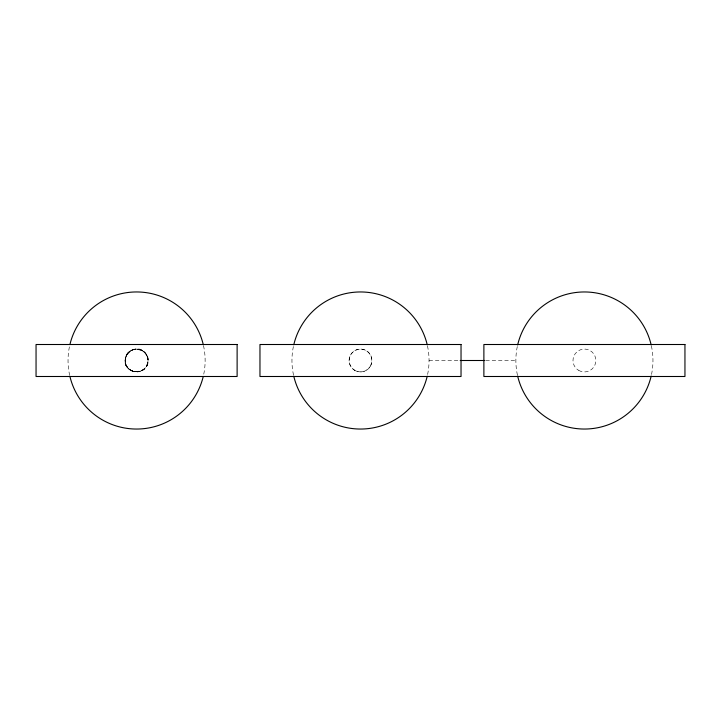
<?xml version="1.0" encoding="UTF-8"?>
<svg xmlns="http://www.w3.org/2000/svg" width="721" height="721" viewBox="0 0 721 721"><rect width="100%" height="100%" fill="white"/><g stroke="black" fill="none" stroke-linecap="round" stroke-linejoin="round"><path stroke-width="0.54" stroke-dasharray="3.6 2.7" d="M134.53 371.739L133.484 371.495L134.53 371.739C111.791 365.52 135.584 335.698 146.877 355.543C155.105 374.875 120.858 377.831 125.589 357.4L125.202 359.491M147.967 361.509L147.58 363.6C152.446 348.748 127.437 343.412 125.346 358.445M125.634 363.763C123.489 357.165 128.581 349.613 135.503 349.126M125.157 360.5L125.445 357.958M147.823 362.555C146.985 367.467 142.632 371.468 137.657 371.874M126.4 355.318L125.941 356.345L128.419 352.506L130.213 351.019L129.284 351.713M146.769 365.682L147.228 364.655C143.749 375.082 126.986 373.604 125.382 362.726M127.653 353.38L128.419 352.506M143.885 369.287L142.929 369.999C147.003 367.295 148.95 361.915 147.535 357.237M131.204 350.424L134.403 349.288M141.965 370.576L138.765 371.712L134.043 371.639M133.322 349.55C137.999 348.135 143.38 350.082 146.084 354.155M138.765 371.712L139.847 371.45M429.049 360.5L459.097 360.5M485.819 360.5L515.866 360.5M141.767 350.316L140.739 349.856C144.669 351.415 147.553 355.21 147.958 359.418M131.402 370.684L132.43 371.144C128.852 369.711 126.13 366.466 125.373 362.681M143.704 351.569L144.579 352.335M128.509 368.575L129.465 369.431M145.372 353.2L146.066 354.128M127.103 366.872L127.797 367.8M146.66 355.12L147.796 358.319M126.013 364.844L126.508 365.88M651.387 345.882A68.549 68.549 0 0 1 651.387 375.118M517.444 375.118A68.549 68.549 0 0 1 517.444 345.882M427.472 345.882A68.549 68.549 0 0 1 427.472 375.118M293.528 375.118A68.549 68.549 0 0 1 293.528 345.882M203.484 345.557A68.549 68.549 0 0 1 203.664 374.614M69.685 375.443A68.549 68.549 0 0 1 69.504 346.386M139.126 349.361L138.639 349.261L139.685 349.505L139.126 349.361M578.702 370.396A11.428 11.428 0 0 0 595.843 360.5A11.428 11.428 0 0 0 578.702 350.604A11.428 11.428 0 0 0 578.702 370.396M354.786 370.396A11.428 11.428 0 0 0 371.928 360.5A11.428 11.428 0 0 0 354.786 350.604A11.428 11.428 0 0 0 354.786 370.396M370.17 366.448A11.41 11.329 -90 0 0 360.779 349.099A11.41 11.329 -90 0 0 350.55 365.953A11.41 11.329 -90 0 0 370.17 366.448M130.871 370.396A11.428 11.428 0 0 0 148.012 360.5A11.428 11.428 0 0 0 130.871 350.604A11.428 11.428 0 0 0 130.871 370.396"/><path stroke-width="1.08" d="M460.214 360.5L484.701 360.5M651.18 376.029A68.549 68.549 0 0 1 517.651 376.029M517.651 344.971A68.549 68.549 0 0 1 651.18 344.971M427.229 376.182A68.549 68.549 0 0 1 293.771 376.182M293.771 344.818A68.549 68.549 0 0 1 427.229 344.818M203.259 376.416A68.549 68.549 0 0 1 69.901 376.38M69.91 344.584A68.549 68.549 0 0 1 203.268 344.62M237.119 344.503L36.05 344.503L36.05 376.497L237.119 376.497L237.119 344.503M461.034 344.503L259.966 344.503L259.966 376.497L461.034 376.497L461.034 344.503M684.95 344.503L483.881 344.503L483.881 376.497L684.95 376.497L684.95 344.503"/></g></svg>
